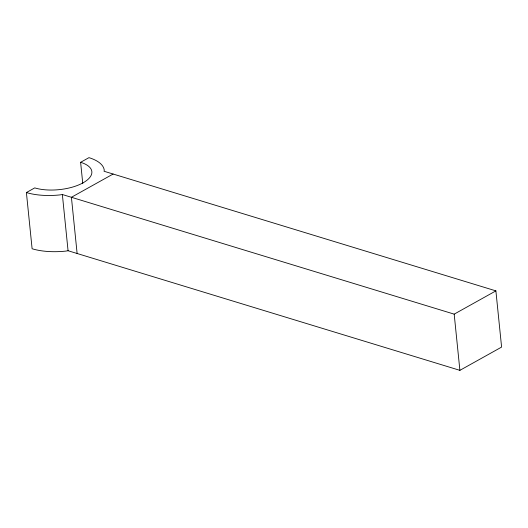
<?xml version="1.0" encoding="UTF-8"?>
<svg xmlns="http://www.w3.org/2000/svg" width="528" height="528" viewBox="0 0 528 528"><rect width="100%" height="100%" fill="white"/><g stroke="black" fill="none" stroke-linecap="round" stroke-linejoin="round"><path stroke-width="0.79" d="M26.4 192.548L34.742 187.895A34.34 14.619 -5.8 0 0 83.041 182.84A34.34 14.619 -5.8 0 0 80.619 162.301L88.955 157.654A46.827 19.939 -5.8 0 1 104.254 170.227L104.062 171.263L495.891 290.875L501.6 347.087L459.895 370.346L68.066 250.734L65.729 251.11A46.827 19.939 -5.8 0 1 32.109 248.754L26.4 192.548A46.827 19.939 -5.8 0 0 60.02 194.905L62.357 194.522L454.186 314.14L495.891 290.875M113.117 174.029L71.412 197.287L77.121 253.499M454.186 314.14L459.895 370.346M80.619 162.301L82.764 183.487M62.357 194.522L68.066 250.734"/></g></svg>
